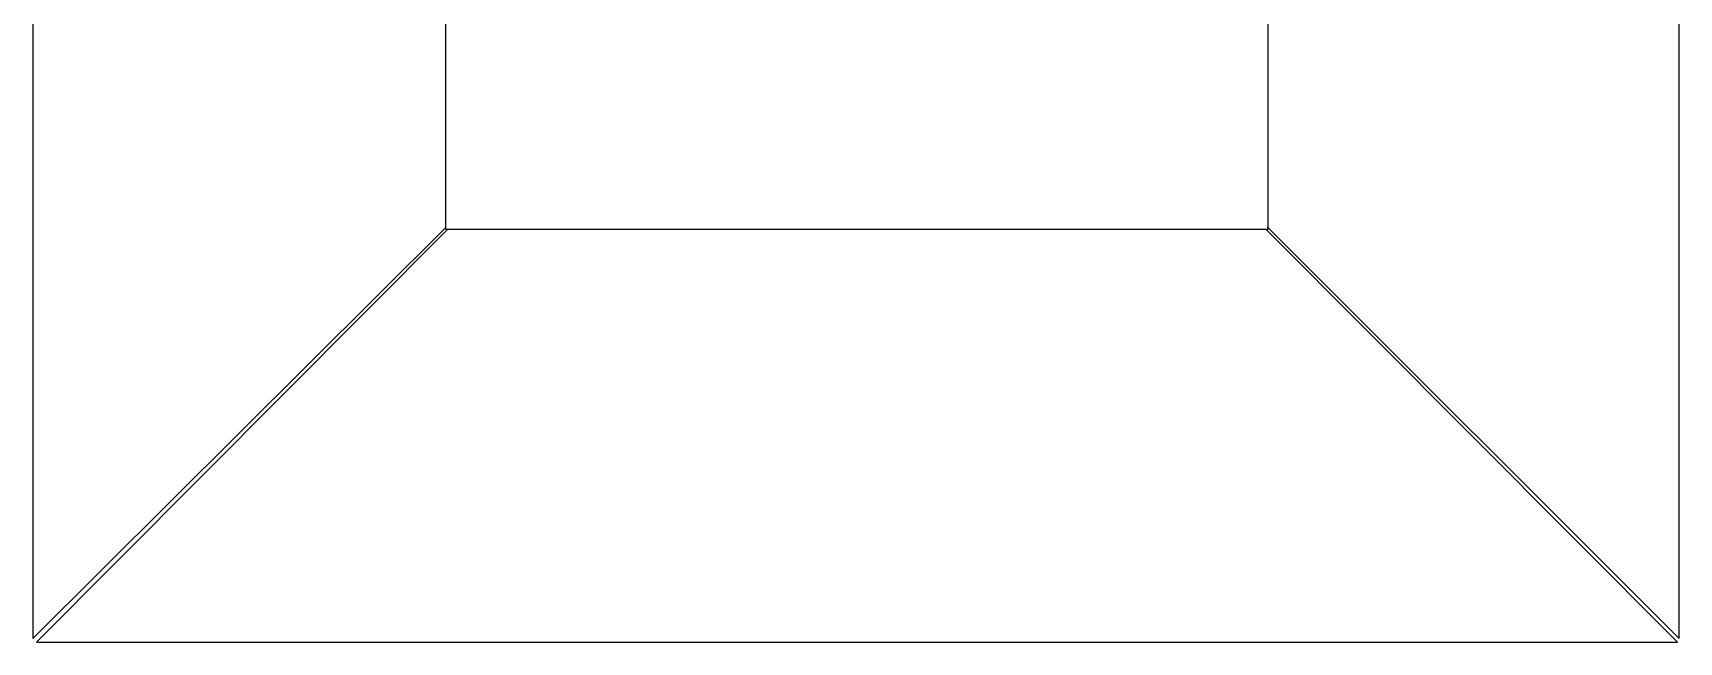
# Model space of a CAD drawing. Header units: millimetres. Extents: x 7649 to 34105, y 3983 to 25377.
# Drawn here: x 15517 to 16017, y 13049 to 13234 of the extents above; entities that cross this region are included whole.
import ezdxf

# ---------------------------------------------------------------- set-up
doc = ezdxf.new("R2010")
doc.units = ezdxf.units.MM

msp = doc.modelspace()

# ---------------------------------------------------------------- linework, layer by layer
at = {"layer": 'GEOMETRY', "color": 7}
for p, q in [((16017.16944, 13049.95556), (16017.16944, 13774.38472)), ((15892.28611, 13407.67222), (15892.28611, 13174.83889)), ((15517.10694, 13355.28472), (15517.10694, 13049.95556)), ((15642.51944, 13174.83889), (15642.51944, 13242.57222)), ((15517.10694, 13049.95556), (15642.51944, 13174.83889)), ((15643.04861, 13174.30972), (15518.16528, 13048.89722)), ((15642.51944, 13174.30972), (15642.51944, 13174.83889)), ((15643.04861, 13174.30972), (15642.51944, 13174.30972)), ((15891.75694, 13174.30972), (15643.04861, 13174.30972)), ((16016.64028, 13048.89722), (15891.75694, 13174.30972)), ((15891.75694, 13174.30972), (15892.28611, 13174.30972)), ((15892.28611, 13174.83889), (16017.16944, 13049.95556)), ((15892.28611, 13174.30972), (15892.28611, 13174.83889)), ((15518.16528, 13048.89722), (16016.64028, 13048.89722))]:
    msp.add_line(p, q, dxfattribs=at)

doc.saveas('drawing.dxf')
